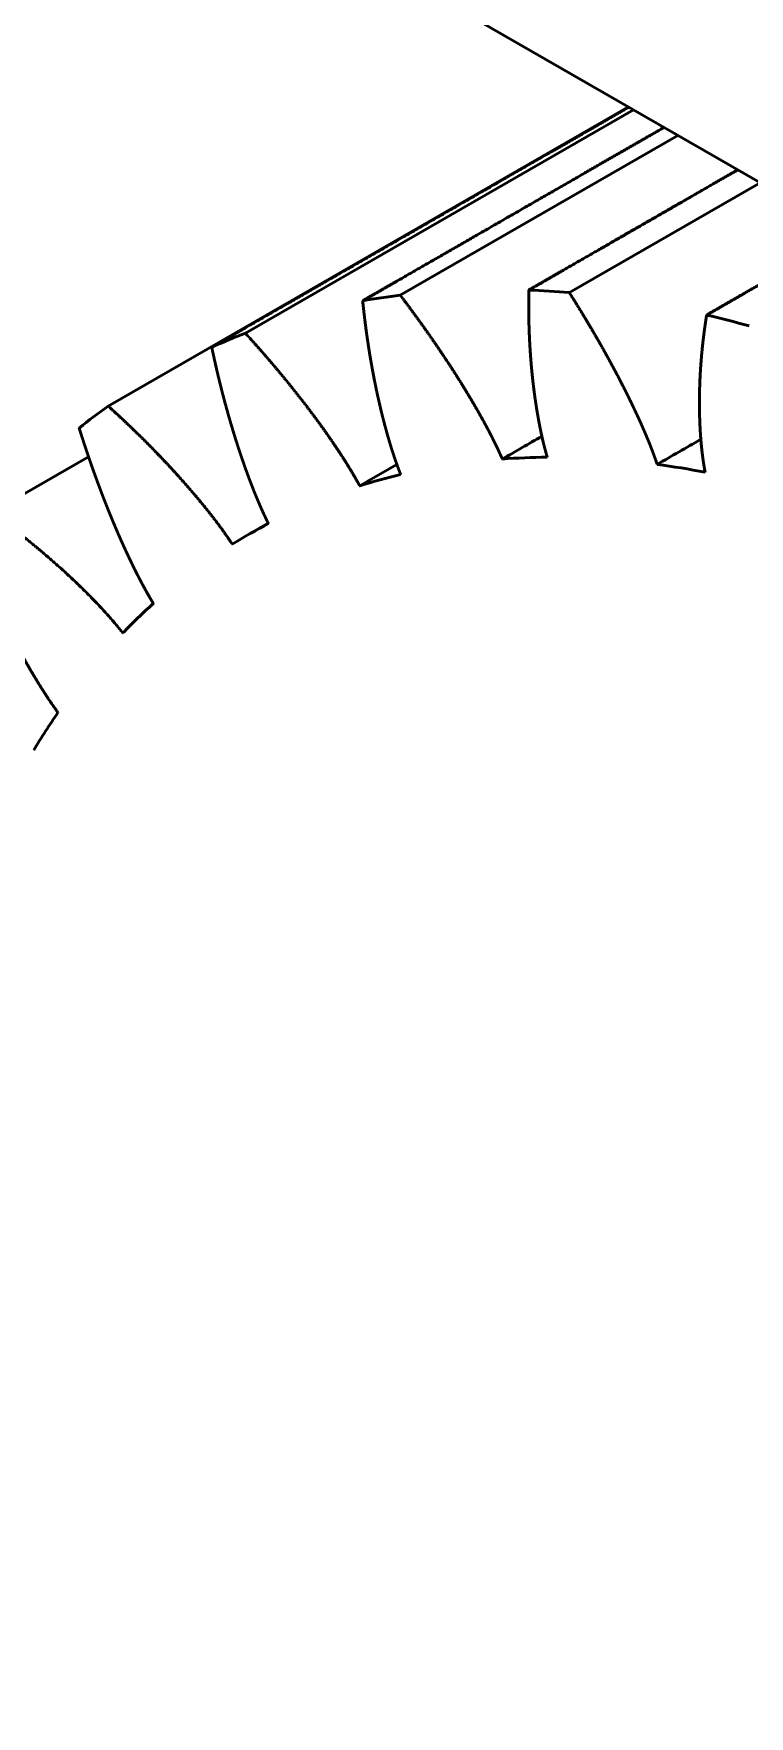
# Model space of a CAD drawing. Header units: inches. Extents: x 0.5 to 16.8, y 0.4 to 9.6.
# Drawn here: x 1.0772 to 1.1633, y 1.7532 to 1.9559 of the extents above; entities that cross this region are included whole.
import ezdxf

# ---------------------------------------------------------------- set-up
doc = ezdxf.new("R2010")
doc.units = ezdxf.units.IN
doc.header["$LTSCALE"] = 0.75
doc.header["$MEASUREMENT"] = 0
doc.layers.add('Hatching', color=7, linetype='Continuous', lineweight=25)
doc.layers.add('Visible', color=7, linetype='Continuous', lineweight=50)

msp = doc.modelspace()

# ---------------------------------------------------------------- hatches: boundary and pattern name
at = {"layer": 'Hatching'}
h = msp.add_hatch(dxfattribs=at)
h.set_pattern_fill('ANSI31', color=256, style=0)
h.set_pattern_definition([(45, (0, 0), (-0.08838834764831845, 0.08838834764831845), [])])
h.paths.add_polyline_path([(1.272115672604877, 1.230693495406791), (1.272115672604877, 0.8685909302698389), (1.125381735892095, 0.7840924758821706), (1.122481855719906, 0.7421889276050104), (1.341712796737421, 0.8684356302079299), (1.341712796737421, 1.270771813693432)], flags=0)
edge = h.paths.add_edge_path(flags=0)
edge.add_line((1.391386811446687, 1.952320323526026), (1.391386811446687, 2.052232296103152))
edge.add_spline(control_points=[(1.391386811446687, 2.052232296103152), (1.377259965054984, 2.060654277382311), (1.363753047809975, 2.070170173687563), (1.350900890002909, 2.08073525168111)], knot_values=[-0.8692337386068395, -0.8692337386068395, -0.8692337386068395, -0.8692337386068395, 0, 0, 0, 0], degree=3, periodic=0)
edge.add_line((1.350900890002909, 2.08073525168111), (1.209478260885587, 1.999295375919818))
edge.add_line((1.209478260885587, 1.999295375919817), (1.203678500541208, 1.915488279365497))
edge.add_line((1.203678500541208, 1.915488279365497), (1.272115672604877, 1.954898625680694))
edge.add_line((1.272115672604877, 1.954898625680694), (1.272115672604877, 1.941965431299426))
edge.add_line((1.272115672604877, 1.941965431299426), (1.272115672604877, 1.808795586898658))
edge.add_line((1.272115672604877, 1.808795586898659), (1.272115672604877, 1.805181086854473))
edge.add_line((1.272115672604877, 1.805181086854473), (1.364415378629458, 1.858332952566217))
edge.add_line((1.364415378629458, 1.858332952566216), (1.364415556446126, 1.858333054964025))
edge.add_line((1.364415556446126, 1.858333054964025), (1.364415556446126, 1.93477692982627))
edge.add_line((1.364415556446126, 1.93477692982627), (1.364415556446126, 1.936788610743698))
edge.add_line((1.364415556446126, 1.936788610743698), (1.391386811446687, 1.952320323526026))
edge = h.paths.add_edge_path(flags=0)
edge.add_line((2.183810828106453, 2.44459779323151), (2.183810828106453, 2.409335481080076))
edge.add_ellipse((2.179732099533317, 2.125987657432125), major_axis=(0.1715464634027644, 0.2978952465656143), ratio=0.5780931159158107, start_angle=22.907715956471577, end_angle=43.927750194615726, ccw=False)
edge.add_ellipse((2.179732099533161, 2.125987657431592), major_axis=(0.1715464634030565, 0.2978952465661215), ratio=0.5780931159158108, start_angle=21.69678543129362, end_angle=22.907715956471293, ccw=False)
edge.add_ellipse((2.179732099533317, 2.125987657432128), major_axis=(0.171546463402763, 0.297895246565612), ratio=0.5780931159158107, start_angle=1.1368683772161603e-13, end_angle=21.696785431291516, ccw=False)
edge.add_ellipse((2.179732099533318, 2.125987657432129), major_axis=(0.1715464634027618, 0.2978952465656107), ratio=0.5780931159158107, start_angle=-40.34715164071412, end_angle=1.1368683772161603e-13, ccw=False)
edge.add_line((2.421966286965489, 2.288820034675898), (2.452826259426073, 1.878432607625968))
edge.add_line((2.452826259426073, 1.878432607625969), (2.487745440786655, 1.898541226801282))
edge.add_line((2.487745440786655, 1.898541226801282), (2.450214348346548, 2.397643696206944))
edge.add_line((2.450214348346549, 2.397643696206944), (2.436343004578483, 2.388319232532913))
edge.add_line((2.436343004578483, 2.388319232532912), (2.434932700674723, 2.4070739800027))
edge.add_line((2.434932700674722, 2.4070739800027), (2.448804044442788, 2.416398443676731))
edge.add_line((2.448804044442788, 2.416398443676731), (2.44824168750118, 2.423876876090917))
edge.add_line((2.44824168750118, 2.423876876090917), (2.434370343733114, 2.414552412416886))
edge.add_line((2.434370343733114, 2.414552412416886), (2.433451864674693, 2.426766689602851))
edge.add_line((2.433451864674693, 2.426766689602851), (2.447323208442759, 2.436091153276882))
edge.add_line((2.447323208442759, 2.436091153276882), (2.446663724352513, 2.444861218749951))
edge.add_line((2.446663724352512, 2.444861218749952), (2.432792380584447, 2.43553675507592))
edge.add_line((2.432792380584447, 2.435536755075921), (2.432206682516041, 2.443325586502398))
edge.add_line((2.432206682516041, 2.443325586502398), (2.446078026284107, 2.452650050176429))
edge.add_line((2.446078026284107, 2.452650050176429), (2.427427933205116, 2.700665945936036))
edge.add_line((2.427427933205116, 2.700665945936037), (2.286005304087794, 2.619226070174745))
edge.add_spline(control_points=[(2.286005304087794, 2.619226070174745), (2.255478439323096, 2.558973047503467), (2.221257028979624, 2.500385397520462), (2.183810828106453, 2.44459779323151)], knot_values=[-6.259704974376767, -6.259704974376767, -6.259704974376767, -6.259704974376767, -4.19816534612081, -4.19816534612081, -4.19816534612081, -4.19816534612081], degree=3, periodic=0)
edge = h.paths.add_edge_path(flags=0)
edge.add_ellipse((2.179732099533318, 2.125987657432128), major_axis=(0.02419443242311551, 0.04201431069597291), ratio=0.5780931159158106, start_angle=319.6528483592865, end_angle=360.0000000000007)
edge.add_ellipse((2.179732099533318, 2.125987657432129), major_axis=(0.02419443242311544, 0.04201431069597263), ratio=0.5780931159158107, start_angle=6.645711248792961e-13, end_angle=50.35149556989018)
edge.add_line((2.176468733189727, 2.1635653188239), (2.171511297313705, 2.160162426846264))
edge.add_line((2.171511297313705, 2.160162426846264), (1.364415556446125, 1.695386900652397))
edge.add_line((1.364415556446125, 1.695386900652397), (1.364415556446125, 1.697398581569825))
edge.add_line((1.364415556446126, 1.697398581569824), (1.364415556446126, 1.763137063888287))
edge.add_line((1.364415556446126, 1.763137063888287), (1.364415556446126, 1.77384245643207))
edge.add_line((1.364415556446126, 1.77384245643207), (1.272115672604877, 1.720690488322518))
edge.add_line((1.272115672604877, 1.720690488322518), (1.272115672604877, 1.601399425185891))
edge.add_line((1.272115672604877, 1.601399425185891), (1.286035097431386, 1.609415088843219))
edge.add_line((1.286035097431386, 1.609415088843219), (1.286035097431386, 1.553088023155249))
edge.add_line((1.286035097431386, 1.553088023155249), (1.272115672604877, 1.545072359497921))
edge.add_line((1.272115672604877, 1.545072359497921), (1.272115672604877, 1.359441074122152))
edge.add_line((1.272115672604877, 1.359441074122152), (1.341712796737422, 1.399519392408793))
edge.add_line((1.341712796737422, 1.399519392408793), (1.341712796737422, 1.431706287087633))
edge.add_line((1.341712796737421, 1.431706287087633), (1.783654534979079, 1.686203608207804))
edge.add_line((1.783654534979079, 1.686203608207804), (1.818453097045297, 1.706242767351094))
edge.add_line((1.818453097045297, 1.706242767351094), (1.888050221177896, 1.746321085637766))
edge.add_line((1.888050221177896, 1.746321085637766), (2.211676848394228, 1.932685265670646))
edge.add_line((2.211676848394228, 1.932685265670646), (2.211676848394228, 1.8562413908084))
edge.add_line((2.211676848394228, 1.856241390808401), (2.232555985633991, 1.868264886294393))
edge.add_line((2.232555985633991, 1.868264886294393), (2.232555985633991, 1.866253205376964))
edge.add_line((2.232555985633991, 1.866253205376964), (2.232555985633991, 1.830042948863269))
edge.add_line((2.232555985633991, 1.830042948863269), (2.232555985633991, 1.828031267945843))
edge.add_line((2.232555985633991, 1.828031267945843), (2.211676848394228, 1.81600777245985))
edge.add_line((2.211676848394228, 1.81600777245985), (2.211676848394228, 1.739563897597606))
edge.add_line((2.211676848394228, 1.739563897597606), (2.243311171262577, 1.757780892574086))
edge.add_line((2.243311171262577, 1.757780892574085), (2.2138961304445, 2.148953079565431))

# ---------------------------------------------------------------- linework, layer by layer
at = {"layer": 'Visible', "extrusion": (0, 0.81754712484254, 0.5758617009853116)}
for p, q in [((0.7622957011385552, 2.169663729015487, 0.4784210636347498), (1.203678500541628, 1.915488279365367, 0.8392723022419604)), ((1.08618985279918, 1.911048825145057, 0.6952741745676392), (1.148788795073415, 1.947097158522778, 0.6440965892931941)), ((1.102692783551902, 1.919836825942933, 0.7216501511753057), (1.149409955479769, 1.946739456034446, 0.6834566615851208)), ((1.121323327171467, 1.924426553739668, 0.7476713937793045), (1.154740131746166, 1.943670011663162, 0.7203515812783132)), ((1.141684405966316, 1.924720186455771, 0.7727833047704833), (1.164665720418725, 1.937954245287015, 0.7539949972149869)), ((1.072166266229942, 1.898249852326088, 0.6691056221044098), (1.083819874508208, 1.904960719011781, 0.659578248162318)), ((1.105444242547037, 1.896952440144342, 0.7030537769146281), (1.103055927560945, 1.895577101013838, 0.7050063369649411))]:
    msp.add_line(p, q, dxfattribs=at)
at = {"layer": 'Visible', "extrusion": (0.7071067811866525, 0.4071957137922734, -0.578093115915639)}
for centre, radius, start, end in [((0.8929042550207903, 1.674707526681738, 1.144289887025739), 0.2214566929137588, 11.70694449619826, 13.65688678502845), ((0.8929042550208416, 1.674707526681789, 1.144289887025739), 0.2214566929136524, 20.07903751948051, 22.02897980828159), ((0.8929042550213945, 1.67470752668234, 1.144289887025739), 0.2214566929128286, 28.45113054273345, 30.40107283149091), ((0.892904255021035, 1.674707526681981, 1.144289887025739), 0.2214566929133466, 3.334851472993646, 5.284793761818066), ((0.8929042550209368, 1.674707526681884, 1.144289887025739), 0.2214566929135525, 354.9627584497698, 356.9127007385585)]:
    msp.add_arc(centre, radius, start, end, dxfattribs=at)
at = {"layer": 'Visible', "extrusion": (-0.7071067811866525, -0.4071957137922734, 0.578093115915639)}
for centre, radius, start, end in [((-0.8929042550211085, 1.674707526682055, -1.144289887025739), 0.1993110236218958, 161.8869934589787, 164.3770822365209), ((-0.8929042550210956, 1.674707526682042, -1.144289887025739), 0.1993110236219261, 153.5149004357642, 156.0049892132228), ((-0.89290425502117, 1.674707526682116, -1.144289887025739), 0.1993110236217738, 170.2590864822564, 172.7491752597807), ((-0.8929042550209162, 1.674707526681863, -1.144289887025739), 0.1993110236222428, 178.6311795055295, 181.1212682830078), ((-0.8929042550210134, 1.67470752668196, -1.144289887025739), 0.1993110236220493, 187.0032725287253, 189.493361306235), ((-0.8929042550210201, 1.674707526681967, -1.144289887025739), 0.1993110236220305, 195.3753655520468, 197.8654543295079)]:
    msp.add_arc(centre, radius, start, end, dxfattribs=at)
at = {"layer": 'Visible'}
for points, knots in [([(1.148842495108056, 1.947066234729251, 0.6744794595863561), (1.148546657636871, 1.946895873259651, 0.6747213206606568), (1.146858877682462, 1.945923945424257, 0.6761011603096192), (1.143779155245738, 1.94415045122307, 0.6786189785334706), (1.139307490325791, 1.941575390656203, 0.6822747753317566), (1.13344388292353, 1.938198763723656, 0.6870685507047039), (1.126484170510594, 1.934190931895027, 0.6927584435777838), (1.119524458097203, 1.930183100066396, 0.6984483364508629), (1.112564745683812, 1.926175268237652, 0.7041382293241687), (1.106996975753191, 1.922969002774815, 0.7086901436225859), (1.102821148305793, 1.920564303677659, 0.7121040793465692), (1.100037263340255, 1.91896117094607, 0.7143800364958914), (1.098645320857486, 1.918159604580389, 0.7155180150705527)], [0.4557492859751558, 0.4557492859751558, 0.4557492859751558, 0.4557492859751558, 0.4557492859751558, 0.4557492859751558, 0.4600000000000001, 0.4800000000000001, 0.5000000000000001, 0.5200000000000001, 0.5400000000000001, 0.5600000000000002, 0.5800000000000002, 0.6000000000000002, 0.6000000000000002, 0.6000000000000002, 0.6000000000000002, 0.6000000000000002, 0.6000000000000002]), ([(1.153082383159017, 1.944624645584447, 0.7120209933246631), (1.152788470981704, 1.944455392817992, 0.7122612803801391), (1.151102616322078, 1.943484573686085, 0.7136395460100495), (1.148024819179227, 1.94171218818827, 0.716155790214849), (1.143555079554062, 1.939138236324661, 0.7198100129943092), (1.137693397446583, 1.935762718095485, 0.7246022143482034), (1.130733685032737, 1.93175488626674, 0.730292107221509), (1.125165915102571, 1.928548620803903, 0.7348440215199261), (1.120990087654718, 1.926143921706747, 0.7382579572439094), (1.11820620268918, 1.924540788975158, 0.7405339143932317), (1.116814260206411, 1.923739222609477, 0.7416718929678929)], [0.495776949394273, 0.495776949394273, 0.495776949394273, 0.495776949394273, 0.495776949394273, 0.495776949394273, 0.5000000000000001, 0.5200000000000001, 0.5400000000000001, 0.5600000000000002, 0.5800000000000002, 0.6000000000000002, 0.6000000000000002, 0.6000000000000002, 0.6000000000000002, 0.6000000000000002, 0.6000000000000002]), ([(1.161953015649033, 1.939516388069982, 0.7464885753252344), (1.161100207500112, 1.939025288518727, 0.747185786175383), (1.158855456868423, 1.937732622601906, 0.7490209755999657), (1.155218763753965, 1.935638390319063, 0.7519941435996642), (1.150190128157647, 1.932742591670766, 0.7561052901735688), (1.145161492560419, 1.929846793022241, 0.7602164367477007), (1.140985665113021, 1.927442093925085, 0.763630372471684), (1.138201780147483, 1.925838961193496, 0.765906329621006), (1.136809837664714, 1.925037394827815, 0.7670443081956675)], [0.5277465030411642, 0.5277465030411642, 0.5277465030411642, 0.5277465030411642, 0.5277465030411642, 0.5277465030411642, 0.5400000000000001, 0.5600000000000002, 0.5800000000000002, 0.6000000000000002, 0.6000000000000002, 0.6000000000000002, 0.6000000000000002, 0.6000000000000002, 0.6000000000000002]), ([(1.175265330447473, 1.931850335826109, 0.777147588918671), (1.174637325766071, 1.931488691981851, 0.7776610123404784), (1.172617378601899, 1.93032548177214, 0.7793124143367198), (1.169205488954958, 1.928360705196521, 0.7821017949078499), (1.165793599308017, 1.926395928620787, 0.7848911754789794), (1.162381709661531, 1.924431152045395, 0.7876805560498819), (1.159597824695993, 1.922828019313806, 0.7899565131992039), (1.158205882213224, 1.922026452948125, 0.7910944917738651)], [0.5509765713837994, 0.5509765713837994, 0.5509765713837994, 0.5509765713837994, 0.5509765713837994, 0.5509765713837994, 0.5600000000000002, 0.5800000000000002, 0.6000000000000002, 0.6000000000000002, 0.6000000000000002, 0.6000000000000002, 0.6000000000000002, 0.6000000000000002])]:
    msp.add_open_spline(points, degree=5, knots=knots, dxfattribs=at)
for points, degree in [([(1.116814260206411, 1.923739222609477, 0.7416718929678929), (1.116823668017332, 1.923646057523464, 0.7416177769508969), (1.116842688358247, 1.923459714591375, 0.7415097863358853), (1.116871833029109, 1.923180161911575, 0.741348524670536), (1.11691192189619, 1.922807348380692, 0.7411349587959226), (1.116964088581426, 1.922341204023418, 0.7408704260360575), (1.117018321210708, 1.921874933627248, 0.7406083314998213), (1.117074632947606, 1.921408540485686, 0.7403486936091406), (1.117133038971133, 1.920942030500153, 0.7400915350873654), (1.117193555578979, 1.920475413000747, 0.7398368824400567), (1.117256199933308, 1.920008699818968, 0.7395847649957481), (1.117320989805194, 1.919541904277401, 0.7393352138730915), (1.117387943207632, 1.919075040198872, 0.7390882608427105), (1.117457078033567, 1.91860812095755, 0.7388439372110478), (1.117528411474723, 1.918141158399991, 0.7386022723512842), (1.117601961047058, 1.91767416337136, 0.7383632953260604), (1.117677745700803, 1.917207146408868, 0.7381270367394575), (1.117755786863654, 1.91674011839345, 0.7378935304634728), (1.117836109324799, 1.916273091178001, 0.737662815169408), (1.117918742339498, 1.915806078343395, 0.7374349362064996), (1.118003718059754, 1.915339094677549, 0.737209943319749), (1.118091069587081, 1.914872155482452, 0.736987887775441), (1.118180828941604, 1.91440527591032, 0.7367688194129227), (1.118273025238977, 1.913938470360735, 0.7365527839875698), (1.118367681941436, 1.913471751654124, 0.7363398192295021), (1.118464821395719, 1.913005132146829, 0.736129961175346), (1.11856447038781, 1.912538625135064, 0.7359232519540557), (1.118666665505771, 1.91207224621922, 0.7357197473088783), (1.118771457926869, 1.911606014540877, 0.7355195233200853), (1.118878919899089, 1.911139954463046, 0.7353226855206942), (1.118989135805805, 1.910674093372078, 0.7351293564160961), (1.119102190897593, 1.910208458902051, 0.7349396597472204), (1.119218160153196, 1.909743076217251, 0.734753704951256), (1.119337098272354, 1.909277965574131, 0.73457157320359), (1.119459025491324, 1.90881313889496, 0.7343932976538279), (1.119583952376161, 1.908348605720301, 0.7342188979460771), (1.119711909875605, 1.907884380436689, 0.7340484220702208), (1.119842978284851, 1.907420489257317, 0.7338819867053437), (1.119977314752305, 1.906956976858658, 0.7337198155388274), (1.120115186630755, 1.90649391445767, 0.7335622857531534), (1.120256933624205, 1.90603139051162, 0.7334098751715457), (1.120402922276753, 1.905569499561325, 0.733263098732462), (1.120553502686107, 1.905108331628935, 0.7331224480743843), (1.120708965185713, 1.904647961617744, 0.7329883310862517), (1.120869493715418, 1.90418843791814, 0.7328610068427042), (1.121035187552479, 1.903729787619762, 0.7327406158571139), (1.121171907036114, 1.903363575659284, 0.7326498957548349), (1.121276791330274, 1.903089316231411, 0.7325850050531455), (1.121347755439729, 1.902906654045439, 0.7325431431883096), (1.121383497806619, 1.902815367310533, 0.7325225619064426)], 5), ([(1.133620160832379, 1.904680639991094, 0.7488039501220165), (1.133580440049172, 1.904771320283743, 0.7488192379560139), (1.133500470562012, 1.904952609752096, 0.7488491177923169), (1.133378932564483, 1.905224330604114, 0.7488918500502437), (1.133213711832923, 1.905586198030395, 0.7489446480589459), (1.133001908744973, 1.906037819752046, 0.7490036887714571), (1.13278487323214, 1.906488729916039, 0.7490558281278961), (1.132562713898096, 1.906938933120882, 0.7491012022094372), (1.132335630559737, 1.907388439473463, 0.7491400625432216), (1.132103937458396, 1.907837266227656, 0.7491728056548508), (1.131868013287203, 1.908285434452964, 0.7491999095913355), (1.13162825475365, 1.908732965953625, 0.749221874952291), (1.131385030172623, 1.909179880197652, 0.7492391659625837), (1.131138630662008, 1.909626191097862, 0.7492521485091836), (1.130889229535114, 1.910071904350815, 0.7492610385957528), (1.130636917986976, 1.910517019884069, 0.7492659477195034), (1.130381734510138, 1.910961533896554, 0.749266920285393), (1.130123695856582, 1.911405441011774, 0.7492639729972475), (1.129862829156536, 1.911848736527664, 0.7492571357272648), (1.129599198407504, 1.912291418280958, 0.7492464852322889), (1.129332889302987, 1.912733485599405, 0.7492321258560481), (1.129063998513175, 1.91317493857927, 0.7492141759116968), (1.128792621751472, 1.913615777287295, 0.749192752518693), (1.128518841680943, 1.914056000974327, 0.7491679562601443), (1.128242718324145, 1.914495607448605, 0.7491398590120628), (1.127964296089431, 1.91493459345657, 0.7491085128002195), (1.12768360894961, 1.915372954964078, 0.749073956337649), (1.127400686232704, 1.915810687491265, 0.7490362223425928), (1.127115558613241, 1.916247786469732, 0.748995345117246), (1.126828262977597, 1.916684247561345, 0.7489513667232803), (1.126538839357636, 1.917120066596674, 0.7489043331916139), (1.126247328856607, 1.917555239584872, 0.7488542919856), (1.125953771338573, 1.917989762716225, 0.748801289183757), (1.12565820317559, 1.918423632412952, 0.7487453667543009), (1.125360655454642, 1.918856845340099, 0.7486865603730373), (1.12506115554288, 1.919289398054185, 0.7486249010894876), (1.124759728359095, 1.919721286705574, 0.7485604166716497), (1.124456397795257, 1.920152506760694, 0.7484931331502589), (1.12415118824083, 1.920583052711563, 0.7484230764782696), (1.123844125893811, 1.921012917904593, 0.7483502740136923), (1.123535237410124, 1.921442095326071, 0.7482747534198166), (1.123224548837698, 1.921870578333298, 0.7481965418809007), (1.122912084529617, 1.922298361422923, 0.7481156653074101), (1.12259786612367, 1.922725441047121, 0.7480321476663789), (1.122281911596929, 1.923151816358811, 0.7479460103513065), (1.121964235117503, 1.923577488230897, 0.7478572713070406), (1.121708724539531, 1.923917464359053, 0.7477842096506013), (1.121516324093136, 1.924172131451803, 0.747728252728048), (1.121387716285881, 1.924341769625088, 0.7476904326696203), (1.121323327171467, 1.924426553739668, 0.7476713937793045)], 5), ([(1.136809837664714, 1.925037394827815, 0.7670443081956673), (1.136808094978278, 1.924950002248204, 0.766980619236397), (1.136804825383933, 1.92477516237794, 0.7668534667131681), (1.136800568323451, 1.924512738438356, 0.7666634141133584), (1.136796187948221, 1.924162511319711, 0.7664113641053543), (1.136792879196491, 1.923724178689431, 0.7660985653468264), (1.136791748322139, 1.923285296441954, 0.7657880433663753), (1.136792809717008, 1.92284586483129, 0.7654798159479206), (1.136796080243585, 1.9224058860786, 0.7651739052807873), (1.136801578382347, 1.921965365313776, 0.7648703375821022), (1.136809323845682, 1.921524309778644, 0.7645691420683842), (1.136819337183169, 1.921082727953901, 0.7642703498444903), (1.136831639262255, 1.920640628727648, 0.763973992698062), (1.136846250767576, 1.920198020602818, 0.7636801019178787), (1.136863191446992, 1.91975491082777, 0.7633887067648348), (1.136882481263001, 1.919311305666645, 0.7630998360692638), (1.13690414166831, 1.918867210797554, 0.7628135200707411), (1.136928196784993, 1.918422631694793, 0.7625297921307312), (1.13695467442858, 1.917977574017321, 0.7622486902580909), (1.136983607373168, 1.917532044069829, 0.7619702589828534), (1.137015031624742, 1.917086048654449, 0.7616945471365493), (1.13704898425749, 1.916639594845859, 0.7614216050517206), (1.137085501181446, 1.916192689808779, 0.761151481698094), (1.13712461512614, 1.915745340627494, 0.7608842221003409), (1.13716635262017, 1.91529755412678, 0.7606198635144188), (1.137210738948852, 1.914849336939845, 0.7603584415407996), (1.137257804229648, 1.914400695629356, 0.7600999976405773), (1.137307589278407, 1.913951636810473, 0.759844586399288), (1.137360150848963, 1.913502167280934, 0.7595922820230441), (1.137415568727647, 1.913052294197166, 0.7593431871454654), (1.137473935965772, 1.912602024938215, 0.7590974207829728), (1.137535346568257, 1.9121513669288, 0.7588551031482753), (1.137599883320945, 1.911700327486587, 0.7586163406578905), (1.137667606859395, 1.911248913690391, 0.7583812124649556), (1.137738540171995, 1.910797132219505, 0.7581497513932003), (1.137812695679258, 1.910344989601105, 0.7579219772329424), (1.1378901080584, 1.909892492521938, 0.7576979371096526), (1.137970865871921, 1.909439648145077, 0.7574777443966023), (1.138055141616405, 1.908986464413744, 0.7572616156804035), (1.138143228150966, 1.908532950449426, 0.7570499156048578), (1.138235497336154, 1.908079115978718, 0.7568431058688834), (1.138332350296423, 1.907624970666763, 0.7566416839246419), (1.138434170124128, 1.907170523491871, 0.756446124683207), (1.138541274547151, 1.906715782126637, 0.7562568221848942), (1.138653864977186, 1.906260752290404, 0.7560740268199193), (1.138772050245734, 1.905805437960819, 0.7558978745079867), (1.138871109691991, 1.905440960906629, 0.7557623117656982), (1.138947944322354, 1.90516747680038, 0.7556636576459668), (1.139000295415826, 1.904985097967928, 0.7555992284654949), (1.139026752963673, 1.904893894527959, 0.7555673489329091)], 5), ([(1.152255310038527, 1.904033057466413, 0.7711417832293659), (1.152224551587551, 1.904124540783984, 0.7711685991608779), (1.152162465148194, 1.904307553135714, 0.7712215665846749), (1.152067626878761, 1.904582208813304, 0.7712990244023243), (1.151937755895688, 1.904948690902213, 0.7713983116650527), (1.151769723798225, 1.905407248971521, 0.77151577759355), (1.151596045973747, 1.905866254017688, 0.7716266526731281), (1.151416838325531, 1.906325687438869, 0.7717310655691556), (1.151232314302888, 1.906785516518815, 0.7718292543229623), (1.151042809759929, 1.907245691053228, 0.7719215943791726), (1.150848729470908, 1.907706150794628, 0.7720085384079103), (1.150650497430888, 1.908166832383692, 0.7720905603995565), (1.150448507190504, 1.908627676285543, 0.7721680997986002), (1.150243069629596, 1.909088634090448, 0.7722415027660003), (1.150034369499735, 1.909549674607946, 0.7723109733141253), (1.149822503629821, 1.910010778610865, 0.7723766163380523), (1.149607512414605, 1.91047193452664, 0.7724384730965481), (1.149389412965775, 1.910933133906849, 0.7724965585680701), (1.149168233497676, 1.911394366739973, 0.7725509002139919), (1.148944041696723, 1.91185561759717, 0.7726015699557782), (1.148716928471458, 1.912316867857109, 0.7726486658760767), (1.148486996486099, 1.912778097297362, 0.7726922993054002), (1.14825434738259, 1.913239285869572, 0.7727325804474947), (1.148019068842132, 1.913700415518973, 0.7727696038351279), (1.147781224326991, 1.914161471625381, 0.7728034367945005), (1.147540860582012, 1.914622441875228, 0.7728341278290167), (1.147298013172531, 1.91508331543241, 0.7728617128093411), (1.147052712678942, 1.915544082027151, 0.7728862219054686), (1.146804991095905, 1.916004731027141, 0.7729076867645162), (1.146554887046022, 1.916465250704784, 0.7729261463669703), (1.146302442513388, 1.91692562882623, 0.7729416434500365), (1.146047700640338, 1.917385853097186, 0.7729542221234631), (1.145790703278635, 1.917845911648659, 0.7729639252194895), (1.145531488598408, 1.918305793559109, 0.7729707917337347), (1.145270089190944, 1.918765489239165, 0.7729748547761963), (1.145006533681681, 1.919224989782049, 0.7729761430873252), (1.144740848047604, 1.919684286422418, 0.7729746822666603), (1.144473057086088, 1.920143369984445, 0.7729704961834638), (1.144203186002869, 1.920602230293643, 0.7729636085010241), (1.143931261778562, 1.921060855745999, 0.7729540440476337), (1.143657311834431, 1.921519234310579, 0.7729418278895352), (1.14338136299375, 1.921977354423718, 0.7729269846935438), (1.143103440423602, 1.922435205923912, 0.7729095380824813), (1.142823566652169, 1.92289278101207, 0.7728895101200273), (1.14254176066288, 1.923350075134538, 0.7728669208194006), (1.142258037610645, 1.923807086114402, 0.7728417871839652), (1.14202953436461, 1.924172467936067, 0.7728196553106259), (1.141857302266999, 1.924446376756932, 0.7728019211672832), (1.141742101324326, 1.924628925996356, 0.7727895942601937), (1.141684405966316, 1.924720186455771, 0.7727833047704833)], 5), ([(1.158205882213224, 1.922026452948125, 0.7910944917738651), (1.158193026172739, 1.921946695496277, 0.7910225872920644), (1.15816753632771, 1.921787085096179, 0.7908789828955001), (1.158129968267986, 1.921547383007478, 0.790664190002577), (1.158081212010529, 1.921227206784053, 0.7903790278696181), (1.158022498343144, 1.920826028179633, 0.7900246298750149), (1.157966028067221, 1.920423888093859, 0.7896722986873235), (1.157911816498654, 1.920020783735966, 0.789322051073652), (1.157859881822787, 1.919616713599244, 0.7889739082157328), (1.157810244307711, 1.919211678504717, 0.7886278954837478), (1.157762925799489, 1.918805680949013, 0.7882840413599399), (1.157717949185553, 1.918398724391075, 0.7879423762723101), (1.157675337744422, 1.917990812594495, 0.787602931348321), (1.157635114510413, 1.917581949009645, 0.7872657371913327), (1.157597301365513, 1.917172136133103, 0.7869308223263884), (1.157561920297212, 1.9167613755131, 0.7865982147379234), (1.157528994800487, 1.91634966784842, 0.7862679436562727), (1.157498551177468, 1.915937013090482, 0.7859400412200934), (1.157470619677952, 1.915523410582572, 0.7856145439674342), (1.157445235898194, 1.915108859219239, 0.785291494659285), (1.157422438926915, 1.914693357672306, 0.7849709401727685), (1.157402269023805, 1.914276904638287, 0.7846529288339847), (1.157384765222105, 1.913859499141165, 0.7843375076999866), (1.157369963168549, 1.913441140799452, 0.7840247201035888), (1.157357891891934, 1.913021830296135, 0.78371460203435), (1.157348579078189, 1.912601568400737, 0.7834071878970812), (1.157342057532787, 1.912180354802113, 0.7831025176006652), (1.157338371430797, 1.911758186989711, 0.782800643410202), (1.157337581892079, 1.911335059271305, 0.7825016360765684), (1.157339774541015, 1.910910961445271, 0.7822055931454812), (1.157345049113701, 1.910485880726098, 0.7819126276082102), (1.15735350636669, 1.910059804170271, 0.7816228535875576), (1.157365235128054, 1.909632721093378, 0.781336372210893), (1.157380300675413, 1.909204625245493, 0.7810532589215755), (1.157398728261342, 1.908775517920592, 0.7807735455187192), (1.15742053189615, 1.908345402493128, 0.7804972515170245), (1.157445749244289, 1.907914277808269, 0.7802244221723371), (1.157474475249273, 1.907482131825482, 0.7799551651366605), (1.157506894078779, 1.907048935585965, 0.779689685279001), (1.157543317859108, 1.906614635920767, 0.7794283269338995), (1.157584142677933, 1.906179163619364, 0.7791715258336482), (1.157629795693083, 1.905742443264891, 0.7789197513431156), (1.157680684826573, 1.905304402599995, 0.7786734515238247), (1.157737148427714, 1.904864981903431, 0.7784329981691438), (1.157799401089051, 1.904424144101462, 0.7781986276489279), (1.157867558874841, 1.903981869975288, 0.7779704683912094), (1.157926847003637, 1.903626896022665, 0.7777929522939699), (1.157973994374061, 1.903360016077179, 0.7776626373971924), (1.158006616677994, 1.9031818076864, 0.7775770140966791), (1.158023225510533, 1.903092631384279, 0.7775345157706657)], 5), ([(1.116453461140281, 1.901452977305096, 0.7255326469291259), (1.116405624605704, 1.901540921879509, 0.7255360808324143), (1.116309476481092, 1.901716624594138, 0.7255422362446295), (1.11616382912689, 1.901979619362487, 0.7255493321789312), (1.115966780039798, 1.902329159550285, 0.725554515635259), (1.115715720176468, 1.902764219391265, 0.7255538727816773), (1.115459952709898, 1.903197424305599, 0.7255461651553714), (1.115199576631767, 1.903628801994724, 0.725531533352268), (1.114934773864661, 1.904058405172256, 0.7255102370259701), (1.114665830340982, 1.904486318183161, 0.7254826853303746), (1.114393090601425, 1.90491264296484, 0.7254493715005979), (1.114116915611248, 1.90533748602002, 0.725410812077748), (1.113837640599286, 1.905760945405155, 0.7253674861714463), (1.113555530716894, 1.906183097058662, 0.7253197715967936), (1.113270744143847, 1.906603983442975, 0.7252678917447002), (1.112983364499996, 1.90702362364177, 0.7252119623387652), (1.11269342755395, 1.907442021706532, 0.7251520299836745), (1.112400949342828, 1.907859175447446, 0.7250881127523385), (1.112105955331117, 1.908275085571452, 0.7250202422913494), (1.111808504465898, 1.908689763227859, 0.7249484985561787), (1.111508675397545, 1.909103225707664, 0.7248729899284143), (1.111206556744492, 1.909515493423389, 0.7247938391820632), (1.110902236249331, 1.909926586555675, 0.7247111678565068), (1.110595789794843, 1.910336521676247, 0.7246250804411709), (1.110287272686492, 1.910745309069944, 0.7245356518294865), (1.109976726048899, 1.911152954611407, 0.7244429364614595), (1.109664181537937, 1.911559461154699, 0.7243469750670479), (1.109349666604885, 1.911964830104975, 0.724247802215763), (1.109033209948848, 1.912369063056303, 0.7241454541328107), (1.108714845934628, 1.912772163151543, 0.7240399750658708), (1.108394611789208, 1.913174134374783, 0.7239314133573533), (1.108072545699997, 1.913574981123651, 0.7238198188128), (1.107748684695252, 1.913974707728698, 0.7237052397760662), (1.107423062571343, 1.914373318032321, 0.7235877202921912), (1.107095708250199, 1.914770815025267, 0.7234672978434005), (1.106766647256791, 1.915167200800347, 0.723344005125454), (1.106435902921021, 1.915562476505772, 0.7232178714844768), (1.106103497718777, 1.915956642347378, 0.723088924556279), (1.105769454704841, 1.916349697600166, 0.7229571920310387), (1.105433798735703, 1.916741640703765, 0.7228227032130887), (1.105096555133969, 1.917132469810986, 0.7226854877733271), (1.10475774861743, 1.917522183340504, 0.7225455748355027), (1.104417402205854, 1.917910780565775, 0.7224029920432626), (1.104075536185064, 1.918298262265071, 0.7222577647568962), (1.103732167143335, 1.918684631316738, 0.7221099152946076), (1.10338730796002, 1.919069891623815, 0.7219594621606693), (1.103110235814256, 1.919377216057485, 0.7218370279036324), (1.102901767699677, 1.919607213635583, 0.7217440408261864), (1.102762494081162, 1.919760325199472, 0.7216815336850324), (1.102692783551902, 1.919836825942933, 0.7216501511753057)], 5), ([(1.098645320857486, 1.918159604580389, 0.7155180150705527), (1.09866567865356, 1.918062652640172, 0.715474625384771), (1.098706583545663, 1.917868778221903, 0.7153880983110035), (1.098768508778903, 1.917578054982237, 0.7152590645919139), (1.098852212463953, 1.917190600912123, 0.715088534636956), (1.098958742743434, 1.916706579885681, 0.714877905931967), (1.099067183001807, 1.916222859084741, 0.7146698249300911), (1.099177544893337, 1.915739444772431, 0.7144643102976849), (1.099289841592054, 1.915256346404338, 0.7142613848092267), (1.09940408686316, 1.914773577311989, 0.7140610746926328), (1.099520294952072, 1.914291153665069, 0.7138634087632187), (1.099638480474823, 1.913809093343157, 0.7136684174905805), (1.099758658204337, 1.91332741480979, 0.713476131951069), (1.099880842861694, 1.91284613602502, 0.713286582801824), (1.100005048717776, 1.912365273180877, 0.7130997989028376), (1.100131290463196, 1.911884841473222, 0.7129158089281027), (1.100259584147807, 1.911404856072977, 0.7127346431947028), (1.100389948045631, 1.910925333035902, 0.7125563353643736), (1.100522403390642, 1.910446290156974, 0.7123809239443244), (1.100656975295351, 1.909967748003078, 0.712208454138247), (1.100793691374747, 1.909489729033058, 0.7120389755437091), (1.100932580050994, 1.909012256449225, 0.7118725392684639), (1.101073668771278, 1.908535353069833, 0.7117091949587488), (1.101216982416645, 1.908059040301703, 0.7115489881261787), (1.101362540884566, 1.907583336688111, 0.7113919561699977), (1.101510363105717, 1.90710826004524, 0.7112381347950352), (1.101660471963442, 1.906633830119155, 0.7110875659012648), (1.101812899039487, 1.906160071162973, 0.7109403052004366), (1.101967688841796, 1.905687014254829, 0.7107964290254241), (1.102124904542507, 1.905214700444629, 0.7106560435600062), (1.102284620057162, 1.904743176541663, 0.7105192721879277), (1.102446910065282, 1.904272489801246, 0.7103862395401306), (1.102611840140071, 1.903802682697877, 0.7102570557420005), (1.102779457881752, 1.903333788233535, 0.7101318022617134), (1.102949780340168, 1.902865823319751, 0.710010511867943), (1.10312281600136, 1.902398800307392, 0.7098932036391565), (1.103298591429393, 1.901932740974994, 0.7097799254083728), (1.103477176939577, 1.901467690028138, 0.7096707946726244), (1.103658710981563, 1.90100372792452, 0.709566037452525), (1.103843429703375, 1.900540986458007, 0.7094660354301143), (1.104031633414252, 1.900079630931562, 0.7093712723698389), (1.104223646264472, 1.899619838746404, 0.709282269720938), (1.104419777895146, 1.899161779050185, 0.7091995253714296), (1.104620285058445, 1.898705592380451, 0.7091234523644203), (1.104825330300628, 1.898251368767631, 0.7090543129368083), (1.105035001230135, 1.897799157835103, 0.7089922492028733), (1.105206466812433, 1.897439016140845, 0.708948305281391), (1.105337165343826, 1.897169826754614, 0.7089185610308413), (1.105425229993216, 1.896990774342401, 0.7089001586950945), (1.105469495391844, 1.896901349931017, 0.7088913143176319)], 5), ([(1.10112108936255, 1.894418861434657, 0.7018238610761844), (1.101066156629258, 1.894502195905023, 0.7018153678610548), (1.10095587909791, 1.894668567067417, 0.7017976676570983), (1.100789226607503, 1.894917230475065, 0.7017689760302368), (1.100564548923558, 1.895246993582494, 0.7017264344577463), (1.100279583190513, 1.895656218997472, 0.7016661217395141), (1.09999053500951, 1.896062485651599, 0.7015987314049592), (1.099697491650659, 1.896465843758379, 0.701524405568688), (1.099400613266425, 1.896866387515195, 0.7014434064763668), (1.099100151384391, 1.89726426655978, 0.7013561471900442), (1.098796409050465, 1.89765966152524, 0.7012631256210866), (1.098489703794712, 1.898052761342824, 0.7011648632414025), (1.098180330614468, 1.898443740567434, 0.701061843834867), (1.097868523042507, 1.89883273554454, 0.7009544490926183), (1.097554420754477, 1.899219824597786, 0.7008429050309462), (1.097238098012895, 1.899605045560062, 0.7007273291329679), (1.096919587100729, 1.899988410248539, 0.7006077692111836), (1.096598902996902, 1.90036991970707, 0.7004842443216994), (1.096276068958559, 1.900749580037186, 0.7003567872104461), (1.095951137625889, 1.90112741546282, 0.700225479327947), (1.095624178930393, 1.901503460868676, 0.7000904307844238), (1.095295271548366, 1.901877756549591, 0.699951766196939), (1.094964493383031, 1.902250342369464, 0.6998096089348749), (1.094631911917986, 1.902621251868823, 0.6996640651658617), (1.094297576565168, 1.90299050758811, 0.6995152112066536), (1.093961524287351, 1.903358124405897, 0.699363102749498), (1.093623783747262, 1.903724112004139, 0.6992077816736102), (1.093284379938268, 1.904088477642297, 0.6990492836629492), (1.092943338970599, 1.904451229042676, 0.6988876460943876), (1.092600691953976, 1.904812376762945, 0.6987229144573022), (1.092256472518329, 1.905171932855107, 0.6985551383766111), (1.091910715120321, 1.905529910012045, 0.6983843689376943), (1.091563453163417, 1.905886320612204, 0.6982106557193186), (1.091214717148887, 1.90624117583631, 0.698034043904364), (1.090864533216973, 1.906594484936463, 0.6978545719840497), (1.090512924504765, 1.906946255498227, 0.6976722736017262), (1.090159912258059, 1.907296493642533, 0.6974871790563955), (1.089805517057812, 1.90764520430951, 0.6972993170020583), (1.089449760131174, 1.907992391574185, 0.6971087162734124), (1.089092664464715, 1.908338059001469, 0.6969154074978678), (1.088734253507027, 1.908682209950109, 0.6967194217216526), (1.08837455011826, 1.909024847935131, 0.6965207893855689), (1.088013575496916, 1.909365977020803, 0.6963195392793133), (1.087651348141662, 1.909705602295815, 0.6961156976146743), (1.087287882899545, 1.910043730301699, 0.6959092871603085), (1.086923191086953, 1.910380367889175, 0.6957003265839596), (1.086630462685207, 1.910648490541849, 0.6955311291995774), (1.086410370039175, 1.91084891660605, 0.6954030938253071), (1.086263398983192, 1.910982238253508, 0.6953172318328285), (1.08618985279918, 1.911048825145057, 0.6952741745676392)], 5), ([(1.082690259015635, 1.908417460611613, 0.6891400990046244), (1.082721132906045, 1.908318788179377, 0.6891083604257078), (1.082783050530907, 1.908121514371985, 0.6890451410666933), (1.082876436499191, 1.907825816833148, 0.6889510854247283), (1.083001971002886, 1.907431980134763, 0.6888272259387109), (1.083160594369019, 1.906940398506993, 0.6886749904739304), (1.083320931041726, 1.90644953697022, 0.6885253578918087), (1.0834829909154, 1.905959404623924, 0.6883783467053111), (1.083646784878965, 1.905470014276527, 0.688233979254326), (1.083812323874099, 1.904981382976377, 0.6880922809305525), (1.083979618924332, 1.904493530886376, 0.6879532794225722), (1.084148681178249, 1.904006480063302, 0.6878170039001361), (1.084319521855832, 1.903520253216298, 0.6876834840843953), (1.084492152191615, 1.903034872510071, 0.6875527493286759), (1.084666583229136, 1.902550358136047, 0.6874248273645855), (1.084842826524891, 1.902066729317125, 0.6872997458672143), (1.085020894882746, 1.901584005534635, 0.6871775342204745), (1.085200803034695, 1.901102207677205, 0.6870582251569051), (1.085382568208388, 1.900621359101784, 0.686941856201466), (1.085566210836532, 1.900141486923934, 0.6868284714462471), (1.085751753409568, 1.899662620793692, 0.6867181192864009), (1.085939219062766, 1.899184791320839, 0.6866108495800727), (1.086128630088297, 1.898708028501376, 0.6865067107235092), (1.086320006600545, 1.898232360294355, 0.6864057470142664), (1.086513364507027, 1.897757810570901, 0.6863079947231139), (1.086708718920818, 1.897284402225873, 0.6862134884634066), (1.086906088335127, 1.896812161035969, 0.6861222690114521), (1.087105498649635, 1.896341119389058, 0.6860343908608233), (1.087306986758449, 1.895871319637885, 0.6859499289709763), (1.087510605407715, 1.895402818643794, 0.6858689879122151), (1.087716416471721, 1.894935681642389, 0.6857916893168159), (1.087924482466406, 1.894469974502339, 0.6857181560498897), (1.088134858162448, 1.894005756103178, 0.6856484965779226), (1.088347583044197, 1.893543071489171, 0.6855827909254699), (1.08856267061492, 1.893081942200346, 0.6855210707817998), (1.088780127098289, 1.892622383134635, 0.6854633542536279), (1.088999974107082, 1.892164422999215, 0.6854096879966585), (1.089222270476512, 1.891708124038533, 0.6853601878217537), (1.089447133010708, 1.891253600776367, 0.6853150772664307), (1.089674761617516, 1.890801042775525, 0.6852747343769441), (1.089905410810843, 1.890350688660506, 0.6852396385485713), (1.090139355438168, 1.889902794912511, 0.685210306626874), (1.09037685808471, 1.889457606200118, 0.685187232137128), (1.090618136449848, 1.889015325698713, 0.6851708244753532), (1.090863328221076, 1.88857608316012, 0.6851613434512576), (1.09111250747128, 1.88813994968449, 0.685158929749256), (1.091315064660648, 1.887793554051272, 0.685162698597438), (1.091468791816624, 1.887535172011205, 0.6851687347446704), (1.091572080061724, 1.887363545564029, 0.685174184151663), (1.091623925051863, 1.887277889402079, 0.6851772651816022)], 5), ([(1.138378707227275, 1.907420904612348, 0.7449136141981476), (1.136792525095643, 1.906507483072044, 0.7462103928394377), (1.135206342964466, 1.905594061531626, 0.7475071714804997), (1.133620160832379, 1.904680639991094, 0.7488039501220165)], 3), ([(1.157507200996861, 1.907057420327158, 0.7668481148763104), (1.155756570677568, 1.906049299373614, 0.7682793376605865), (1.154005940358275, 1.905041178419844, 0.76971056044509), (1.152255310038527, 1.904033057466413, 0.7711417832293659)], 3), ([(1.120927663539533, 1.904029499109242, 0.7218747756216313), (1.119436262739782, 1.90317065850786, 0.723094066057387), (1.117944861940032, 1.902311817906478, 0.7243133564933701), (1.116453461140281, 1.901452977305096, 0.7255326469291259)], 3), ([(1.087949828384808, 1.883728212347192, 0.678182904171601), (1.087888970247604, 1.883805160584062, 0.6781626648558328), (1.087766913683936, 1.883958654281831, 0.6781214862851921), (1.087582807966555, 1.88418768650003, 0.6780576186092271), (1.087335290300416, 1.884490644198614, 0.677968258708024), (1.087022492246888, 1.884865313258578, 0.6778495615859514), (1.086706323912495, 1.885235982784009, 0.6777239248510438), (1.086386858983133, 1.885602724430657, 0.6775914891080717), (1.086064232428726, 1.885965671872024, 0.6774525136043723), (1.085738656011927, 1.886325036849278, 0.6773074065077112), (1.085410384824627, 1.886681074841293, 0.6771566597923877), (1.085079686193239, 1.887034053181083, 0.677000788748118), (1.084746808595355, 1.887384219201834, 0.6768402715212958), (1.084411948970683, 1.887731766750212, 0.6766754855434975), (1.084075225513971, 1.888076808340922, 0.6765066546403617), (1.083736701545149, 1.888419399750721, 0.67633389555034), (1.083396405173971, 1.888759560310008, 0.6761572562740368), (1.08305435000193, 1.889097294274727, 0.6759767564445684), (1.082710556584061, 1.889432613010178, 0.6757924292100415), (1.0823650701318, 1.88976555329852, 0.6756043557802867), (1.082017950365298, 1.890096166875707, 0.6754126456457918), (1.081669264343418, 1.890424513059199, 0.675217422612107), (1.081319078470642, 1.89075065054704, 0.6750188092485578), (1.080967450392563, 1.891074629132757, 0.6748169111392115), (1.080614422572125, 1.891396483133292, 0.6746118043956961), (1.080260027024906, 1.891716236113299, 0.6744035447772492), (1.079904288809757, 1.892033904375887, 0.6741921744189792), (1.079547229927357, 1.892349500880985, 0.6739777293590457), (1.079188873343355, 1.892663039314225, 0.6737602473286726), (1.078829246250734, 1.892974537422773, 0.6735397740905624), (1.078468377964782, 1.893284015070163, 0.6733163594933882), (1.078106298476541, 1.893591492973586, 0.673090054814588), (1.077743036853462, 1.89389699129563, 0.6728609098097806), (1.077378619650972, 1.8942005283173, 0.6726289698383645), (1.077013069670556, 1.894502119354733, 0.6723942735781963), (1.076646407169392, 1.894801777324252, 0.6721568549054531), (1.076278650855329, 1.895099513188971, 0.6719167444253753), (1.075909818974196, 1.895395336519514, 0.6716739711974478), (1.07553993047668, 1.89568925610207, 0.6714285645892184), (1.075169005987391, 1.895981280552035, 0.6711805558971624), (1.074797066580231, 1.896271418362467, 0.6709299768806642), (1.074424132773402, 1.896559678068781, 0.6706768586501635), (1.074050223488939, 1.896846068440524, 0.6704212305265231), (1.073675355046817, 1.897130598768111, 0.6701631190149762), (1.07329954023453, 1.897413279116846, 0.6699025468486355), (1.072922788565393, 1.897694119139036, 0.6696395324620361), (1.072620642905804, 1.8979173254418, 0.6694271780985448), (1.072393616620047, 1.898083908258483, 0.6692668232796612), (1.072242080560954, 1.898194598470057, 0.6691594364349533), (1.072166266229942, 1.898249852326088, 0.6691056221044098)], 5), ([(1.069289129123263, 1.894720427588057, 0.663100344254749), (1.069329861084952, 1.894622137695317, 0.6630809332353198), (1.06941147177713, 1.894425669047474, 0.6630423690026366), (1.069534328119062, 1.894131299489334, 0.6629852960693918), (1.069699017891708, 1.893739474108252, 0.6629107469024762), (1.06990635356351, 1.893250809087847, 0.6628201493128181), (1.070115169351538, 1.892763268676847, 0.6627321543089488), (1.070325473182947, 1.892276864616654, 0.6626467798568516), (1.070537273427362, 1.891791612795375, 0.6625640473846448), (1.070750577970557, 1.891307533615135, 0.6624839809076468), (1.070965394378163, 1.890824650802627, 0.662406606396652), (1.071181730095304, 1.890342990120888, 0.6623319511008083), (1.07139959254846, 1.889862578041641, 0.6622600427516858), (1.071618989245962, 1.889383440460732, 0.6621909087738429), (1.071839927770725, 1.888905601139619, 0.6621245751793088), (1.072062416296831, 1.888429082917903, 0.6620610680543295), (1.072286464110221, 1.887953909172648, 0.6620004152229806), (1.072512082086632, 1.887480105179526, 0.6619426477923118), (1.072739283079954, 1.887007699360115, 0.6618878015034988), (1.072968082407442, 1.886536724800744, 0.6618359183981501), (1.073198496955683, 1.886067217710809, 0.6617870446372238), (1.073430544081475, 1.885599215454301, 0.6617412277679529), (1.073664240444486, 1.885132754566721, 0.6616985139033822), (1.073899600966342, 1.88466786896293, 0.6616589451836727), (1.074136637223546, 1.884204587332534, 0.6616225559782982), (1.074375360189606, 1.883742937162848, 0.6615893790701022), (1.074615783574245, 1.883282949709721, 0.6615594532442828), (1.074857927043467, 1.88282466480705, 0.6615328306145309), (1.075101819088559, 1.882368135178731, 0.661509583168195), (1.075347500909174, 1.881913432286263, 0.6614898116343204), (1.075595021015943, 1.881460638400643, 0.6614736333005713), (1.075844428431992, 1.881009836600213, 0.6614611666484598), (1.076095765956325, 1.880561100914305, 0.6614525161736304), (1.076349064117039, 1.880114487469794, 0.6614477587511736), (1.07660433258161, 1.879670021976373, 0.6614469243150565), (1.076861575179919, 1.879227721560954, 0.6614500296150043), (1.077120808111431, 1.878787621247717, 0.6614571191346166), (1.077382077480706, 1.878349799493234, 0.6614683045313854), (1.077645475952067, 1.877914402446844, 0.661483802094073), (1.077911162934925, 1.87748167339966, 0.6615039781759415), (1.078179341723171, 1.877051919212414, 0.6615292975854923), (1.078450232003888, 1.876625469979245, 0.6615602615502485), (1.078724043710281, 1.876202640674701, 0.661597348713652), (1.07900095084733, 1.875783692782976, 0.6616409560975316), (1.079281063310646, 1.875368793010768, 0.6616913355482812), (1.079564440058675, 1.87495803241965, 0.66174862332234), (1.079793771701134, 1.874632765668864, 0.6618000246137918), (1.079967251054313, 1.874390697939632, 0.6618417125090725), (1.080083561484116, 1.874230155377479, 0.6618708975137102), (1.080141881080181, 1.874150093077237, 0.6618858382844441)], 5)]:
    msp.add_open_spline(points, degree=degree, dxfattribs=at)

doc.saveas('drawing.dxf')
